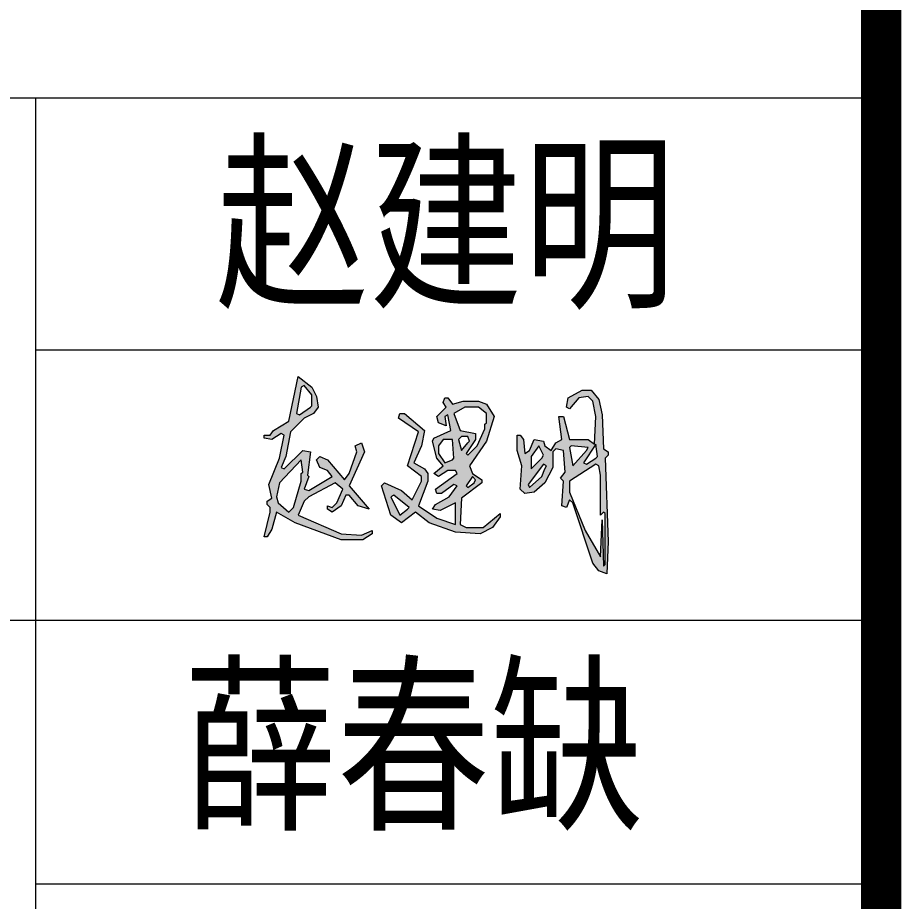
# Model space of a CAD drawing. Header units: inches. Extents: x -3272461 to -2504170, y 403793 to 1071042.
# Drawn here: x -2945426 to -2942127, y 509806 to 513106 of the extents above; entities that cross this region are included whole.
import ezdxf
from ezdxf.enums import TextEntityAlignment as Align

# ---------------------------------------------------------------- set-up
doc = ezdxf.new("R2010")
doc.units = ezdxf.units.IN
doc.header["$LTSCALE"] = 1000
doc.header["$MEASUREMENT"] = 0
doc.linetypes.add('LENGSHUI', pattern=[22, 20, -1, 0, -1])
doc.layers.get('0').update_dxf_attribs({"lineweight": 18})
doc.layers.add('00签名', color=7, linetype='LENGSHUI', lineweight=18)
doc.layers.add('PUB_TITLE', color=153, linetype='Continuous', lineweight=18)
doc.styles.add('-黑体', font='', dxfattribs={"width": 0.7})
doc.styles.get('-黑体').set_extended_font_data('微软雅黑')

msp = doc.modelspace()

# ---------------------------------------------------------------- hatches: boundary and pattern name
at = {"layer": '00签名', "linetype": 'Continuous'}
h = msp.add_hatch(color=256, dxfattribs=at)
h.paths.add_polyline_path([(-2944355.9, 511611.3), (-2944321.3, 511628.6), (-2944304, 511651.6), (-2944309.8, 511691.9), (-2944327.1, 511726.5), (-2944378.9, 511766.8), (-2944413.5, 511599.8), (-2944471.1, 511565.2), (-2944482.6, 511547.9), (-2944505.6, 511547.9), (-2944505.6, 511536.4), (-2944476.8, 511530.7), (-2944442.3, 511553.7), (-2944430.8, 511547.9), (-2944448, 511461.5), (-2944488.4, 511363.6), (-2944476.8, 511311.8), (-2944494.1, 511300.3), (-2944494.1, 511288.7), (-2944482.6, 511277.2), (-2944482.6, 511259.9), (-2944505.6, 511167.8), (-2944494.1, 511167.8), (-2944476.8, 511196.6), (-2944459.6, 511259.9), (-2944390.4, 511219.6), (-2944217.6, 511156.3), (-2944137, 511156.3), (-2944102.4, 511179.3), (-2944102.4, 511190.8), (-2944142.8, 511173.5), (-2944217.6, 511179.3), (-2944378.9, 511248.4), (-2944355.9, 511300.3), (-2944338.6, 511317.5), (-2944240.7, 511369.4), (-2944211.9, 511346.3), (-2944234.9, 511294.5), (-2944252.2, 511277.2), (-2944269.5, 511283), (-2944269.5, 511271.5), (-2944252.2, 511259.9), (-2944217.6, 511283), (-2944200.4, 511323.3), (-2944188.8, 511323.3), (-2944154.3, 511283), (-2944114, 511271.5), (-2944188.8, 511357.9), (-2944131.2, 511484.6), (-2944142.8, 511519.1), (-2944165.8, 511507.6), (-2944160, 511484.6), (-2944188.8, 511403.9), (-2944206.1, 511380.9), (-2944269.5, 511455.8), (-2944298.3, 511467.3), (-2944309.8, 511455.8), (-2944298.3, 511427), (-2944269.5, 511415.5), (-2944252.2, 511392.4), (-2944338.6, 511340.6), (-2944355.9, 511346.3), (-2944338.6, 511392.4), (-2944344.4, 511398.2), (-2944332.8, 511484.6), (-2944361.6, 511490.3), (-2944430.8, 511421.2), (-2944442.3, 511427), (-2944425, 511467.3), (-2944407.7, 511559.5)], flags=0)
h.paths.add_polyline_path([(-2944384.7, 511628.6), (-2944367.4, 511726.5), (-2944355.9, 511732.3), (-2944327.1, 511697.7), (-2944327.1, 511657.4), (-2944332.8, 511651.6), (-2944373.2, 511622.8)], flags=0)
h.paths.add_polyline_path([(-2944367.4, 511455.8), (-2944361.6, 511409.7), (-2944367.4, 511403.9), (-2944367.4, 511375.1), (-2944396.2, 511277.2), (-2944413.5, 511259.9), (-2944453.8, 511294.5), (-2944459.6, 511317.5), (-2944448, 511369.4)], flags=0)
h = msp.add_hatch(color=256, dxfattribs=at)
h.paths.add_polyline_path([(-2943676.2, 511663.1), (-2943705, 511674.7), (-2943762.6, 511674.7), (-2943802.9, 511663.1), (-2943820.2, 511686.2), (-2943831.7, 511686.2), (-2943837.5, 511668.9), (-2943826, 511651.6), (-2943860.5, 511617.1), (-2943854.8, 511594), (-2943826, 511582.5), (-2943831.7, 511617.1), (-2943820.2, 511622.8), (-2943808.7, 511565.2), (-2943872, 511536.4), (-2943877.8, 511524.9), (-2943860.5, 511461.5), (-2943837.5, 511432.7), (-2943872, 511403.9), (-2943854.8, 511392.4), (-2943820.2, 511415.5), (-2943791.4, 511415.5), (-2943785.6, 511403.9), (-2943866.3, 511346.3), (-2943860.5, 511329.1), (-2943843.2, 511329.1), (-2943797.2, 511363.6), (-2943785.6, 511357.9), (-2943814.4, 511317.5), (-2943866.3, 511288.7), (-2943877.8, 511271.5), (-2943849, 511265.7), (-2943791.4, 511294.5), (-2943791.4, 511213.9), (-2943860.5, 511236.9), (-2943929.6, 511283), (-2943895.1, 511375.1), (-2943895.1, 511403.9), (-2943906.6, 511421.2), (-2943946.9, 511444.3), (-2943918.1, 511507.6), (-2943906.6, 511565.2), (-2943981.5, 511628.6), (-2943998.8, 511628.6), (-2944004.5, 511611.3), (-2943929.6, 511559.5), (-2943970, 511432.7), (-2943918.1, 511392.4), (-2943918.1, 511375.1), (-2943952.7, 511306), (-2943993, 511340.6), (-2944056.4, 511369.4), (-2944067.9, 511357.9), (-2944033.3, 511248.4), (-2943993, 511219.6), (-2943941.2, 511259.9), (-2943889.3, 511219.6), (-2943791.4, 511185.1), (-2943699.2, 511179.3), (-2943653.2, 511202.3), (-2943624.4, 511242.7), (-2943624.4, 511254.2), (-2943687.7, 511202.3), (-2943751.1, 511202.3), (-2943774.1, 511213.9), (-2943768.4, 511311.8), (-2943693.5, 511369.4), (-2943693.5, 511380.9), (-2943728, 511403.9), (-2943739.6, 511432.7), (-2943676.2, 511524.9), (-2943647.4, 511617.1)], flags=0)
h.paths.add_polyline_path([(-2943797.2, 511628.6), (-2943756.8, 511651.6), (-2943705, 511651.6), (-2943676.2, 511628.6), (-2943676.2, 511594), (-2943682, 511588.3), (-2943682, 511571), (-2943710.8, 511507.6), (-2943745.3, 511473.1), (-2943751.1, 511478.8), (-2943716.5, 511530.7), (-2943716.5, 511553.7), (-2943774.1, 511565.2)], flags=0)
h.paths.add_polyline_path([(-2943802.9, 511530.7), (-2943797.2, 511461.5), (-2943802.9, 511455.8), (-2943831.7, 511444.3), (-2943854.8, 511478.8), (-2943854.8, 511507.6), (-2943837.5, 511530.7)], flags=0)
h.paths.add_polyline_path([(-2943768.4, 511542.2), (-2943745.3, 511542.2), (-2943739.6, 511524.9), (-2943745.3, 511519.1), (-2943768.4, 511490.3), (-2943779.9, 511530.7)], flags=0)
h.paths.add_polyline_path([(-2943728, 511392.4), (-2943716.5, 511380.9), (-2943722.3, 511369.4), (-2943745.3, 511352.1), (-2943751.1, 511357.9)], flags=0)
h.paths.add_polyline_path([(-2944021.8, 511323.3), (-2943964.2, 511277.2), (-2943970, 511271.5), (-2943998.8, 511248.4), (-2944033.3, 511317.5)], flags=0)
h.paths.add_polyline_path([(-2943388.2, 511617.1), (-2943405.5, 511617.1), (-2943394, 511530.7), (-2943417, 511519.1), (-2943434.3, 511490.3), (-2943457.3, 511507.6), (-2943463.1, 511524.9), (-2943497.6, 511530.7), (-2943514.9, 511490.3), (-2943532.2, 511478.8), (-2943538, 511530.7), (-2943549.5, 511547.9), (-2943561, 511547.9), (-2943561, 511490.3), (-2943543.7, 511432.7), (-2943549.5, 511346.3), (-2943532.2, 511329.1), (-2943497.6, 511334.8), (-2943457.3, 511369.4), (-2943428.5, 511427), (-2943428.5, 511484.6), (-2943417, 511496.1), (-2943388.2, 511490.3), (-2943382.4, 511409.7), (-2943399.7, 511386.7), (-2943388.2, 511375.1), (-2943394, 511283), (-2943376.7, 511277.2), (-2943365.2, 511306), (-2943353.6, 511294.5), (-2943278.8, 511069.9), (-2943255.7, 511041.1), (-2943226.9, 511029.5), (-2943221.2, 511150.5), (-2943232.7, 511461.5), (-2943221.2, 511473.1), (-2943221.2, 511484.6), (-2943238.4, 511496.1), (-2943244.2, 511622.8), (-2943255.7, 511680.4), (-2943284.5, 511715), (-2943319.1, 511715), (-2943370.9, 511686.2), (-2943376.7, 511651.6), (-2943365.2, 511645.9), (-2943330.6, 511686.2), (-2943296, 511691.9), (-2943278.8, 511674.7), (-2943267.2, 511617.1), (-2943273, 511513.4), (-2943296, 511530.7), (-2943365.2, 511530.7)], flags=0)
h.paths.add_polyline_path([(-2943359.4, 511507.6), (-2943296, 511501.9), (-2943301.8, 511490.3), (-2943353.6, 511432.7), (-2943365.2, 511501.9)], flags=0)
h.paths.add_polyline_path([(-2943463.1, 511473.1), (-2943468.8, 511461.5), (-2943509.2, 511421.2), (-2943509.2, 511467.3), (-2943480.4, 511507.6)], flags=0)
h.paths.add_polyline_path([(-2943267.2, 511513.4), (-2943261.5, 511467.3), (-2943267.2, 511461.5), (-2943301.8, 511438.5), (-2943313.3, 511444.3)], flags=0)
h.paths.add_polyline_path([(-2943451.6, 511432.7), (-2943457.3, 511421.2), (-2943468.8, 511392.4), (-2943514.9, 511352.1), (-2943520.7, 511363.6), (-2943463.1, 511438.5)], flags=0)
h.paths.add_polyline_path([(-2943267.2, 511438.5), (-2943255.7, 511432.7), (-2943250, 511398.2), (-2943250, 511248.4), (-2943238.4, 511259.9), (-2943232.7, 511254.2), (-2943232.7, 511064.1), (-2943238.4, 511058.3), (-2943244.2, 511231.1), (-2943250, 511092.9), (-2943307.6, 511190.8), (-2943365.2, 511334.8), (-2943365.2, 511375.1)], flags=0)

# ---------------------------------------------------------------- linework, layer by layer
for points in [[(-2944102.4, 511190.8), (-2944102.4, 511179.3), (-2944137, 511156.3), (-2944217.6, 511156.3), (-2944390.4, 511219.6), (-2944459.6, 511259.9), (-2944476.8, 511196.6), (-2944494.1, 511167.8), (-2944505.6, 511167.8), (-2944482.6, 511259.9), (-2944482.6, 511277.2), (-2944494.1, 511288.7), (-2944494.1, 511300.3), (-2944476.8, 511311.8), (-2944488.4, 511363.6), (-2944448, 511461.5), (-2944430.8, 511547.9), (-2944442.3, 511553.7), (-2944476.8, 511530.7), (-2944505.6, 511536.4), (-2944505.6, 511547.9), (-2944482.6, 511547.9), (-2944471.1, 511565.2), (-2944413.5, 511599.8), (-2944378.9, 511766.8), (-2944327.1, 511726.5), (-2944309.8, 511691.9), (-2944304, 511651.6), (-2944321.3, 511628.6), (-2944355.9, 511611.3), (-2944407.7, 511559.5), (-2944425, 511467.3), (-2944442.3, 511427), (-2944430.8, 511421.2), (-2944361.6, 511490.3), (-2944332.8, 511484.6), (-2944344.4, 511398.2), (-2944338.6, 511392.4), (-2944355.9, 511346.3), (-2944338.6, 511340.6), (-2944252.2, 511392.4), (-2944269.5, 511415.5), (-2944298.3, 511427), (-2944309.8, 511455.8), (-2944298.3, 511467.3), (-2944269.5, 511455.8), (-2944206.1, 511380.9), (-2944188.8, 511403.9), (-2944160, 511484.6), (-2944165.8, 511507.6), (-2944142.8, 511519.1), (-2944131.2, 511484.6), (-2944188.8, 511357.9), (-2944114, 511271.5), (-2944154.3, 511283), (-2944188.8, 511323.3), (-2944200.4, 511323.3), (-2944217.6, 511283), (-2944252.2, 511259.9), (-2944269.5, 511271.5), (-2944269.5, 511283), (-2944252.2, 511277.2), (-2944234.9, 511294.5), (-2944211.9, 511346.3), (-2944240.7, 511369.4), (-2944338.6, 511317.5), (-2944355.9, 511300.3), (-2944378.9, 511248.4), (-2944217.6, 511179.3), (-2944142.8, 511173.5), (-2944102.4, 511190.8)], [(-2944332.8, 511651.6), (-2944327.1, 511657.4), (-2944327.1, 511697.7), (-2944355.9, 511732.3), (-2944367.4, 511726.5), (-2944384.7, 511628.6), (-2944373.2, 511622.8), (-2944332.8, 511651.6)], [(-2943221.2, 511484.6), (-2943221.2, 511473.1), (-2943232.7, 511461.5), (-2943221.2, 511150.5), (-2943226.9, 511029.5), (-2943255.7, 511041.1), (-2943278.8, 511069.9), (-2943353.6, 511294.5), (-2943365.2, 511306), (-2943376.7, 511277.2), (-2943394, 511283), (-2943388.2, 511375.1), (-2943399.7, 511386.7), (-2943382.4, 511409.7), (-2943388.2, 511490.3), (-2943417, 511496.1), (-2943428.5, 511484.6), (-2943428.5, 511427), (-2943457.3, 511369.4), (-2943497.6, 511334.8), (-2943532.2, 511329.1), (-2943549.5, 511346.3), (-2943543.7, 511432.7), (-2943561, 511490.3), (-2943561, 511547.9), (-2943549.5, 511547.9), (-2943538, 511530.7), (-2943532.2, 511478.8), (-2943514.9, 511490.3), (-2943497.6, 511530.7), (-2943463.1, 511524.9), (-2943457.3, 511507.6), (-2943434.3, 511490.3), (-2943417, 511519.1), (-2943394, 511530.7), (-2943405.5, 511617.1), (-2943388.2, 511617.1), (-2943365.2, 511530.7), (-2943296, 511530.7), (-2943273, 511513.4), (-2943267.2, 511617.1), (-2943278.8, 511674.7), (-2943296, 511691.9), (-2943330.6, 511686.2), (-2943365.2, 511645.9), (-2943376.7, 511651.6), (-2943370.9, 511686.2), (-2943319.1, 511715), (-2943284.5, 511715), (-2943255.7, 511680.4), (-2943244.2, 511622.8), (-2943238.4, 511496.1), (-2943221.2, 511484.6)], [(-2943624.4, 511254.2), (-2943624.4, 511242.7), (-2943653.2, 511202.3), (-2943699.2, 511179.3), (-2943791.4, 511185.1), (-2943889.3, 511219.6), (-2943941.2, 511259.9), (-2943993, 511219.6), (-2944033.3, 511248.4), (-2944067.9, 511357.9), (-2944056.4, 511369.4), (-2943993, 511340.6), (-2943952.7, 511306), (-2943918.1, 511375.1), (-2943918.1, 511392.4), (-2943970, 511432.7), (-2943929.6, 511559.5), (-2944004.5, 511611.3), (-2943998.8, 511628.6), (-2943981.5, 511628.6), (-2943906.6, 511565.2), (-2943918.1, 511507.6), (-2943946.9, 511444.3), (-2943906.6, 511421.2), (-2943895.1, 511403.9), (-2943895.1, 511375.1), (-2943929.6, 511283), (-2943860.5, 511236.9), (-2943791.4, 511213.9), (-2943791.4, 511294.5), (-2943849, 511265.7), (-2943877.8, 511271.5), (-2943866.3, 511288.7), (-2943814.4, 511317.5), (-2943785.6, 511357.9), (-2943797.2, 511363.6), (-2943843.2, 511329.1), (-2943860.5, 511329.1), (-2943866.3, 511346.3), (-2943785.6, 511403.9), (-2943791.4, 511415.5), (-2943820.2, 511415.5), (-2943854.8, 511392.4), (-2943872, 511403.9), (-2943837.5, 511432.7), (-2943860.5, 511461.5), (-2943877.8, 511524.9), (-2943872, 511536.4), (-2943808.7, 511565.2), (-2943820.2, 511622.8), (-2943831.7, 511617.1), (-2943826, 511582.5), (-2943854.8, 511594), (-2943860.5, 511617.1), (-2943826, 511651.6), (-2943837.5, 511668.9), (-2943831.7, 511686.2), (-2943820.2, 511686.2), (-2943802.9, 511663.1), (-2943762.6, 511674.7), (-2943705, 511674.7), (-2943676.2, 511663.1), (-2943647.4, 511617.1), (-2943676.2, 511524.9), (-2943739.6, 511432.7), (-2943728, 511403.9), (-2943693.5, 511380.9), (-2943693.5, 511369.4), (-2943768.4, 511311.8), (-2943774.1, 511213.9), (-2943751.1, 511202.3), (-2943687.7, 511202.3), (-2943624.4, 511254.2)], [(-2943682, 511588.3), (-2943676.2, 511594), (-2943676.2, 511628.6), (-2943705, 511651.6), (-2943756.8, 511651.6), (-2943797.2, 511628.6), (-2943774.1, 511565.2), (-2943716.5, 511553.7), (-2943716.5, 511530.7), (-2943751.1, 511478.8), (-2943745.3, 511473.1), (-2943710.8, 511507.6), (-2943682, 511571), (-2943682, 511588.3)], [(-2943802.9, 511455.8), (-2943797.2, 511461.5), (-2943802.9, 511530.7), (-2943837.5, 511530.7), (-2943854.8, 511507.6), (-2943854.8, 511478.8), (-2943831.7, 511444.3), (-2943802.9, 511455.8)], [(-2943745.3, 511519.1), (-2943739.6, 511524.9), (-2943745.3, 511542.2), (-2943768.4, 511542.2), (-2943779.9, 511530.7), (-2943768.4, 511490.3), (-2943745.3, 511519.1)], [(-2943468.8, 511461.5), (-2943463.1, 511473.1), (-2943480.4, 511507.6), (-2943509.2, 511467.3), (-2943509.2, 511421.2), (-2943468.8, 511461.5)], [(-2943301.8, 511490.3), (-2943296, 511501.9), (-2943359.4, 511507.6), (-2943365.2, 511501.9), (-2943353.6, 511432.7), (-2943301.8, 511490.3)], [(-2943267.2, 511461.5), (-2943261.5, 511467.3), (-2943267.2, 511513.4), (-2943313.3, 511444.3), (-2943301.8, 511438.5), (-2943267.2, 511461.5)], [(-2944367.4, 511403.9), (-2944361.6, 511409.7), (-2944367.4, 511455.8), (-2944448, 511369.4), (-2944459.6, 511317.5), (-2944453.8, 511294.5), (-2944413.5, 511259.9), (-2944396.2, 511277.2), (-2944367.4, 511375.1), (-2944367.4, 511403.9)], [(-2943457.3, 511421.2), (-2943451.6, 511432.7), (-2943463.1, 511438.5), (-2943520.7, 511363.6), (-2943514.9, 511352.1), (-2943468.8, 511392.4), (-2943457.3, 511421.2)], [(-2943238.4, 511058.3), (-2943232.7, 511064.1), (-2943232.7, 511254.2), (-2943238.4, 511259.9), (-2943250, 511248.4), (-2943250, 511398.2), (-2943255.7, 511432.7), (-2943267.2, 511438.5), (-2943365.2, 511375.1), (-2943365.2, 511334.8), (-2943307.6, 511190.8), (-2943250, 511092.9), (-2943244.2, 511231.1), (-2943238.4, 511058.3)], [(-2943722.3, 511369.4), (-2943716.5, 511380.9), (-2943728, 511392.4), (-2943751.1, 511357.9), (-2943745.3, 511352.1), (-2943722.3, 511369.4)], [(-2943970, 511271.5), (-2943964.2, 511277.2), (-2944021.8, 511323.3), (-2944033.3, 511317.5), (-2943998.8, 511248.4), (-2943970, 511271.5)]]:
    msp.add_lwpolyline(points, dxfattribs=at)
at = {"layer": 'PUB_TITLE'}
for p, q in [((-2948516.4, 512806.8), (-2942202.2, 512806.8)), ((-2948516.4, 512806.8), (-2942202.2, 512806.8)), ((-2948516.4, 512806.8), (-2942202.2, 512806.8)), ((-2945359.3, 512806.8), (-2945359.3, 493630.6)), ((-2945359.3, 511866.6), (-2942202.2, 511866.6)), ((-2948516.4, 510856.8), (-2942202.2, 510856.8)), ((-2945359.3, 509871.7), (-2942202.2, 509871.7))]:
    msp.add_line(p, q, dxfattribs=at)
msp.add_lwpolyline([(-2942202.2, 493630.6, 150, 150, 0), (-2942202.2, 553630.6, 150, 150, 0), (-3026052.2, 553630.6, 150, 150, 0), (-3026052.2, 493630.6, 150, 150, 0)], format="xyseb", close=True, dxfattribs=at)

# ---------------------------------------------------------------- texts
at = {"style": '-黑体', "width": 0.8}
for s, p in [('赵建明', (-2944686.4, 512339.7)), ('薛春缺', (-2944807.6, 510389.7))]:
    msp.add_text(s, height=525, dxfattribs=at).set_placement(p, align=Align.MIDDLE_LEFT)

doc.saveas('drawing.dxf')
